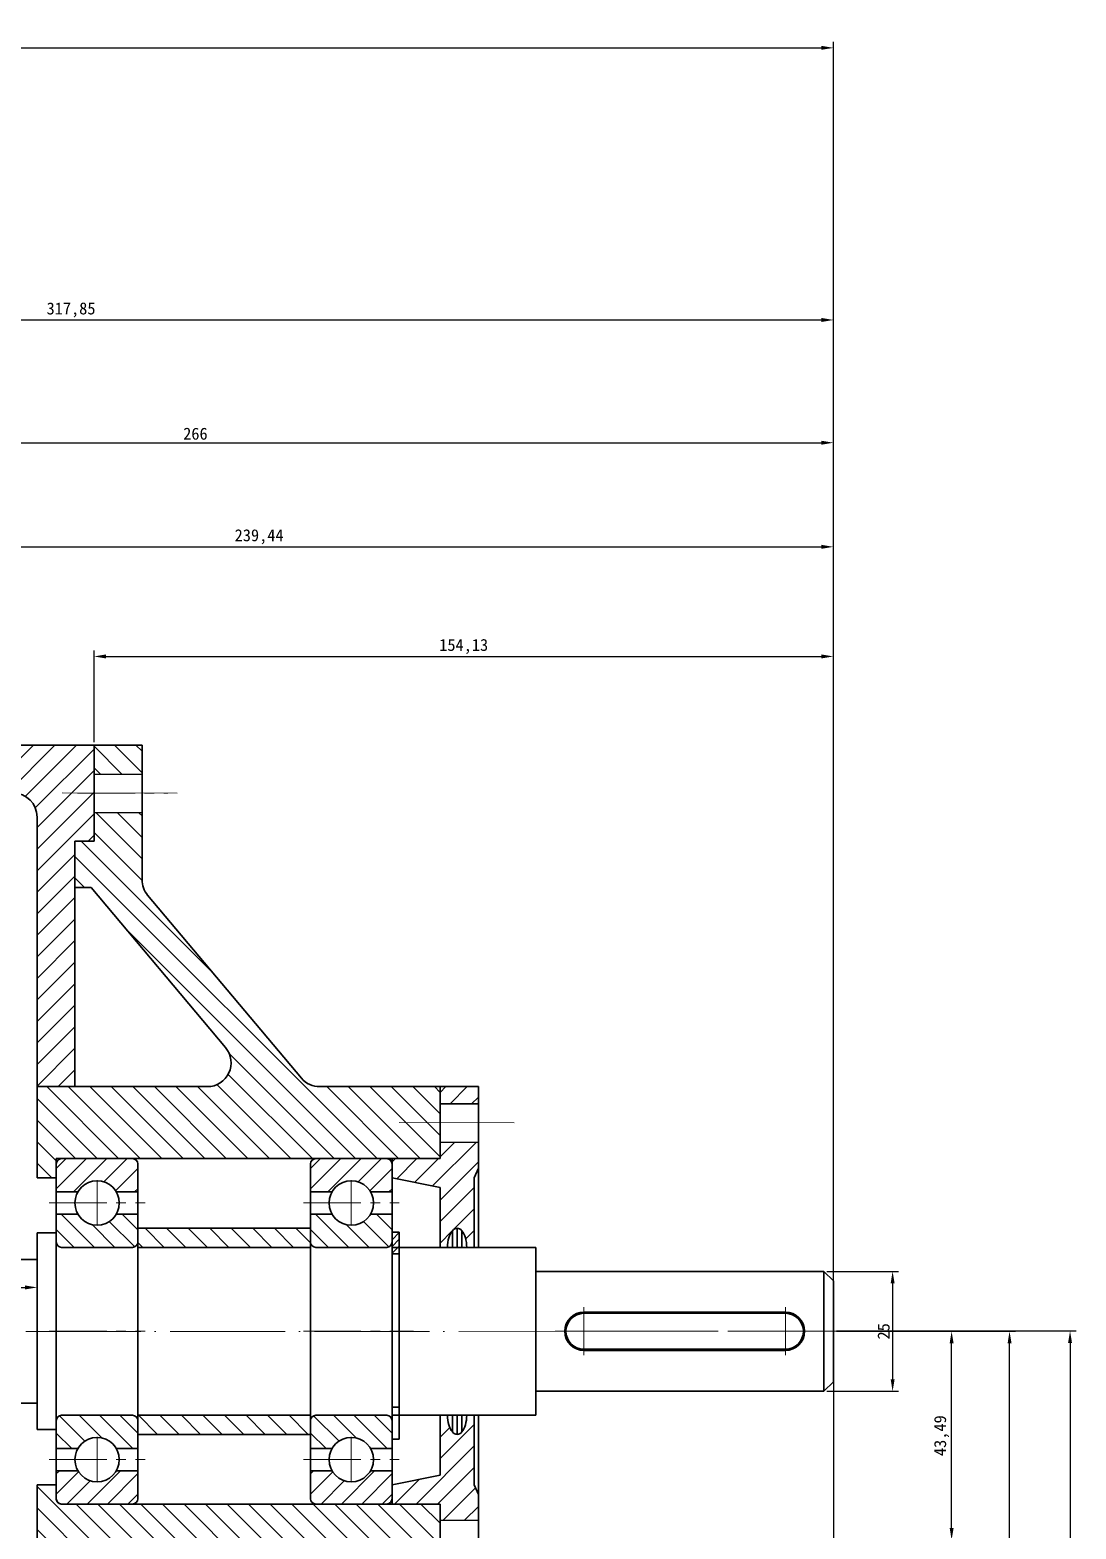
# Model space of a CAD drawing. Header units: millimetres. Extents: x -120 to 1257, y -237 to 537.
# Drawn here: x 482.5 to 700.6, y 108.8 to 421.3 of the extents above; entities that cross this region are included whole.
import ezdxf

# ---------------------------------------------------------------- set-up
doc = ezdxf.new("R2010")
doc.units = ezdxf.units.MM
doc.set_wipeout_variables(frame=1)
doc.linetypes.add('ACAD_ISO04W100', pattern=[30, 24, -3, 0, -3])
doc.linetypes.add('点画线', pattern=[18, 12, -2, 2, -2])
doc.layers.add('中心线层', color=1, linetype='点画线', lineweight=18, true_color=0xff0000)
doc.layers.add('剖面线层', color=4, linetype='Continuous', lineweight=18, true_color=0x00ffff)
for name, color, linetype, lineweight in [('真细实线', 7, 'Continuous', 18), ('粗实线层', 7, 'Continuous', 35), ('粗实线改', 7, 'Continuous', 35), ('细实线错了', 7, 'Continuous', 35), ('细点画线', 7, 'ACAD_ISO04W100', 18)]:
    doc.layers.add(name, color=color, linetype=linetype, lineweight=lineweight)
doc.styles.get("Standard").update_dxf_attribs({"font": ''})
doc.styles.get('Standard').set_extended_font_data('SimSun')
doc.dimstyles.new('ISO-25', dxfattribs={"dimtxt": 2.5, "dimasz": 2.5, "dimexe": 1.25, "dimexo": 0.625, "dimtad": 1, "dimtxsty": 'Standard', "dimcen": 2.5, "dimadec": 0, "dimazin": 0, "dimtfac": 1, "dimtmove": 0, "dimatfit": 3, "dimfxl": 1, "dimarcsym": 0})
pattern_1 = [(315, (488, 150), (2.12132, 2.12132), [])]
pattern_2 = [(45, (488, 150), (-2.12132, 2.12132), [])]
pattern_3 = [(315, (541, 150), (2.12132, 2.12132), [])]
pattern_4 = [(45, (541, 150), (-2.12132, 2.12132), [])]

# ---------------------------------------------------------------- blocks, each defined once
blk = doc.blocks.new('*X2')
at = {"layer": '中心线层'}
for p, q in [((4, 5), (4, -5)), ((46, -5), (46, 5))]:
    blk.add_line(p, q, dxfattribs=at)
at = {"layer": '中心线层', "linetype": '点画线', "lineweight": 18}
blk.add_line((-2, 0), (52, 0), dxfattribs=at)
at = {"layer": '粗实线层'}
for p, q in [((4, 4), (46, 4)), ((4, 3.75), (46, 3.75)), ((4, -3.75), (46, -3.75)), ((4, -4), (46, -4))]:
    blk.add_line(p, q, dxfattribs=at)
for centre, radius, start, end in [((4, 0), 4, 90, 270), ((4, 0), 3.75, 90, 270), ((46, 0), 4, 270, 90), ((46, 0), 3.75, 270, 90)]:
    blk.add_arc(centre, radius, start, end, dxfattribs=at)
blk = doc.blocks.new('*X4')
at = {"layer": '剖面线层'}
h = blk.add_hatch(dxfattribs=at)
h.set_pattern_fill('USERPATTERN', color=256, angle=45, style=0, pattern_type=0)
h.set_pattern_definition([(45, (0, 0), (-0.707107, 0.707107), [])])
h.paths.add_polyline_path([(0, 16.1), (0, 16.6), (0, 20.62), (1.5, 20.62), (1.5, 16.1)], flags=0)
at = {"layer": '粗实线层', "linetype": 'Continuous', "lineweight": 35}
h = blk.add_hatch(dxfattribs=at)
h.set_pattern_fill('USERPATTERN', color=256, scale=3, angle=45, style=0, pattern_type=0)
h.set_pattern_definition([(45, (0, 0), (-2.1213, 2.1213), [])])
h.paths.add_polyline_path([(0, 16.1), (0, 16.6), (0, 20.62), (1.5, 20.62), (1.5, 16.1)], flags=0)
at = {"layer": '中心线层'}
blk.add_line((-3, 0), (4.5, 0), dxfattribs=at)
at = {"layer": '粗实线层', "linetype": 'Continuous', "lineweight": 35}
for p, q in [((0, 20.62), (1.5, 20.62)), ((0, -22.55), (0, 20.62)), ((1.5, -22.55), (1.5, 20.62)), ((0, 16.1), (1.5, 16.1)), ((0, -15.86), (1.5, -15.86)), ((0, -22.55), (1.5, -22.55))]:
    blk.add_line(p, q, dxfattribs=at)
blk = doc.blocks.new('*D10')
at = {"layer": 'Defpoints', "color": 0}
for p in [(650, 150), (-42.41, 149.97), (650, -81.6)]:
    blk.add_point(p, dxfattribs=at)
at = {"layer": '真细实线', "color": 0, "lineweight": -2}
for p, q in [((-42.41, 149.35), (-42.41, -82.85)), ((650, 149.38), (650, -82.85)), ((-39.91, -81.6), (647.5, -81.6))]:
    blk.add_line(p, q, dxfattribs=at)
at = {"layer": '真细实线', "color": 0}
for points in [[(-39.91, -81.18), (-39.91, -82.02), (-42.41, -81.6)], [(647.5, -81.18), (647.5, -82.02), (650, -81.6)]]:
    blk.add_solid(points, dxfattribs=at)
at = {"layer": '真细实线', "color": 0, "insert": (303.8, -79.52), "char_height": 2.5, "attachment_point": 5}
blk.add_mtext('692,41', dxfattribs=at)
blk = doc.blocks.new('*D11')
at = {"layer": 'Defpoints', "color": 0}
for p in [(439, 150), (650, 150), (439, -54.97)]:
    blk.add_point(p, dxfattribs=at)
at = {"layer": '真细实线', "color": 0, "lineweight": -2}
for p, q in [((439, 149.38), (439, -56.22)), ((650, 149.38), (650, -56.22)), ((647.5, -54.97), (441.5, -54.97))]:
    blk.add_line(p, q, dxfattribs=at)
at = {"layer": '真细实线', "color": 0}
for points in [[(441.5, -54.56), (441.5, -55.39), (439, -54.97)], [(647.5, -54.56), (647.5, -55.39), (650, -54.97)]]:
    blk.add_solid(points, dxfattribs=at)
at = {"layer": '真细实线', "color": 0, "insert": (544.5, -53.1), "char_height": 2.5, "attachment_point": 5}
blk.add_mtext('211', dxfattribs=at)
blk = doc.blocks.new('*D12')
at = {"layer": 'Defpoints', "color": 0}
for p in [(286, 150), (650, 150), (286, -68)]:
    blk.add_point(p, dxfattribs=at)
at = {"layer": '真细实线', "color": 0, "lineweight": -2}
for p, q in [((286, 149.38), (286, -69.25)), ((650, 149.38), (650, -69.25)), ((647.5, -68), (288.5, -68))]:
    blk.add_line(p, q, dxfattribs=at)
at = {"layer": '真细实线', "color": 0}
for points in [[(288.5, -67.59), (288.5, -68.42), (286, -68)], [(647.5, -67.59), (647.5, -68.42), (650, -68)]]:
    blk.add_solid(points, dxfattribs=at)
at = {"layer": '真细实线', "color": 0, "insert": (468, -66.13), "char_height": 2.5, "attachment_point": 5}
blk.add_mtext('364', dxfattribs=at)
blk = doc.blocks.new('*D18')
at = {"layer": 'Defpoints', "color": 0}
for p in [(650, 150.07), (441, -41.53), (699.34, -41.53)]:
    blk.add_point(p, dxfattribs=at)
at = {"layer": '真细实线', "color": 0, "lineweight": -2}
for p, q in [((650.63, 150.07), (700.59, 150.07)), ((699.34, 147.57), (699.34, -39.03)), ((441.62, -41.53), (700.59, -41.53))]:
    blk.add_line(p, q, dxfattribs=at)
at = {"layer": '真细实线', "color": 0}
for points in [[(698.92, 147.57), (699.75, 147.57), (699.34, 150.07)], [(698.92, -39.03), (699.75, -39.03), (699.34, -41.53)]]:
    blk.add_solid(points, dxfattribs=at)
at = {"layer": '真细实线', "color": 0, "insert": (697.25, 54.27), "char_height": 2.5, "attachment_point": 5, "rotation": 90}
blk.add_mtext('191,6', dxfattribs=at)
blk = doc.blocks.new('*D19')
at = {"layer": 'Defpoints', "color": 0}
for p in [(650, 290.68), (495.87, 272.2), (650, 150)]:
    blk.add_point(p, dxfattribs=at)
at = {"layer": '真细实线', "color": 0, "lineweight": -2}
for p, q in [((495.87, 272.82), (495.87, 291.93)), ((498.37, 290.68), (647.5, 290.68)), ((650, 150.62), (650, 291.93))]:
    blk.add_line(p, q, dxfattribs=at)
at = {"layer": '真细实线', "color": 0}
for points in [[(498.37, 291.1), (498.37, 290.26), (495.87, 290.68)], [(647.5, 291.1), (647.5, 290.26), (650, 290.68)]]:
    blk.add_solid(points, dxfattribs=at)
at = {"layer": '真细实线', "color": 0, "insert": (572.93, 292.76), "char_height": 2.5, "attachment_point": 5}
blk.add_mtext('154,13', dxfattribs=at)
blk = doc.blocks.new('*D20')
at = {"layer": 'Defpoints', "color": 0}
for p in [(650, 313.53), (410.56, 310.89), (650, 150)]:
    blk.add_point(p, dxfattribs=at)
at = {"layer": '真细实线', "color": 0, "lineweight": -2}
for p, q in [((410.56, 311.51), (410.56, 314.78)), ((413.06, 313.53), (647.5, 313.53)), ((650, 150.62), (650, 314.78))]:
    blk.add_line(p, q, dxfattribs=at)
at = {"layer": '真细实线', "color": 0}
for points in [[(413.06, 313.95), (413.06, 313.12), (410.56, 313.53)], [(647.5, 313.95), (647.5, 313.12), (650, 313.53)]]:
    blk.add_solid(points, dxfattribs=at)
at = {"layer": '真细实线', "color": 0, "insert": (530.28, 315.62), "char_height": 2.5, "attachment_point": 5}
blk.add_mtext('239,44', dxfattribs=at)
blk = doc.blocks.new('*D21')
at = {"layer": 'Defpoints', "color": 0}
for p in [(650, 360.82), (332.15, 352.82), (650, 150)]:
    blk.add_point(p, dxfattribs=at)
at = {"layer": '真细实线', "color": 0, "lineweight": -2}
for p, q in [((332.15, 353.44), (332.15, 362.07)), ((334.65, 360.82), (647.5, 360.82)), ((650, 150.62), (650, 362.07))]:
    blk.add_line(p, q, dxfattribs=at)
at = {"layer": '真细实线', "color": 0}
for points in [[(334.65, 361.24), (334.65, 360.4), (332.15, 360.82)], [(647.5, 361.24), (647.5, 360.4), (650, 360.82)]]:
    blk.add_solid(points, dxfattribs=at)
at = {"layer": '真细实线', "color": 0, "insert": (491.07, 362.9), "char_height": 2.5, "attachment_point": 5}
blk.add_mtext('317,85', dxfattribs=at)
blk = doc.blocks.new('*D22')
at = {"layer": 'Defpoints', "color": 0}
for p in [(650, 150), (686.73, 150), (505.87, 37.8)]:
    blk.add_point(p, dxfattribs=at)
at = {"layer": '真细实线', "color": 0, "lineweight": -2}
for p, q in [((650.63, 150), (687.98, 150)), ((686.73, 40.3), (686.73, 147.5)), ((506.49, 37.8), (687.98, 37.8))]:
    blk.add_line(p, q, dxfattribs=at)
at = {"layer": '真细实线', "color": 0}
for points in [[(686.32, 147.5), (687.15, 147.5), (686.73, 150)], [(686.32, 40.3), (687.15, 40.3), (686.73, 37.8)]]:
    blk.add_solid(points, dxfattribs=at)
at = {"layer": '真细实线', "color": 0, "insert": (684.65, 93.9), "char_height": 2.5, "attachment_point": 5, "rotation": 90}
blk.add_mtext('112,2', dxfattribs=at)
blk = doc.blocks.new('*D23')
at = {"layer": 'Defpoints', "color": 0}
for p in [(650, 150), (674.65, 150), (576, 106.51)]:
    blk.add_point(p, dxfattribs=at)
at = {"layer": '真细实线', "color": 0, "lineweight": -2}
for p, q in [((650.63, 150), (675.9, 150)), ((674.65, 109.01), (674.65, 147.5)), ((576.62, 106.51), (675.9, 106.51))]:
    blk.add_line(p, q, dxfattribs=at)
at = {"layer": '真细实线', "color": 0}
for points in [[(674.24, 147.5), (675.07, 147.5), (674.65, 150)], [(674.24, 109.01), (675.07, 109.01), (674.65, 106.51)]]:
    blk.add_solid(points, dxfattribs=at)
at = {"layer": '真细实线', "color": 0, "insert": (672.57, 128.25), "char_height": 2.5, "attachment_point": 5, "rotation": 90}
blk.add_mtext('43,49', dxfattribs=at)
blk = doc.blocks.new('*D24')
at = {"layer": 'Defpoints', "color": 0}
for p in [(650, 417.54), (276.85, 384.61), (650, 150)]:
    blk.add_point(p, dxfattribs=at)
at = {"layer": '真细实线', "color": 0, "lineweight": -2}
for p, q in [((276.85, 385.23), (276.85, 418.79)), ((650, 150.62), (650, 418.79)), ((279.35, 417.54), (647.5, 417.54))]:
    blk.add_line(p, q, dxfattribs=at)
at = {"layer": '真细实线', "color": 0}
for points in [[(279.35, 417.96), (279.35, 417.13), (276.85, 417.54)], [(647.5, 417.96), (647.5, 417.13), (650, 417.54)]]:
    blk.add_solid(points, dxfattribs=at)
at = {"layer": '真细实线', "color": 0, "insert": (463.43, 419.63), "char_height": 2.5, "attachment_point": 5}
blk.add_mtext('373,15', dxfattribs=at)
blk = doc.blocks.new('*D25')
at = {"layer": 'Defpoints', "color": 0}
for p in [(650, 335.23), (384, 314.53), (650, 150)]:
    blk.add_point(p, dxfattribs=at)
at = {"layer": '真细实线', "color": 0, "lineweight": -2}
for p, q in [((384, 315.15), (384, 336.48)), ((386.5, 335.23), (647.5, 335.23)), ((650, 150.62), (650, 336.48))]:
    blk.add_line(p, q, dxfattribs=at)
at = {"layer": '真细实线', "color": 0}
for points in [[(386.5, 335.64), (386.5, 334.81), (384, 335.23)], [(647.5, 335.64), (647.5, 334.81), (650, 335.23)]]:
    blk.add_solid(points, dxfattribs=at)
at = {"layer": '真细实线', "color": 0, "insert": (517, 337.1), "char_height": 2.5, "attachment_point": 5}
blk.add_mtext('266', dxfattribs=at)
blk = doc.blocks.new('*D26')
at = {"layer": 'Defpoints', "color": 0}
for p in [(648, 162.5), (648, 137.5), (662.35, 137.5)]:
    blk.add_point(p, dxfattribs=at)
at = {"layer": '真细实线', "color": 0, "lineweight": -2}
for p, q in [((648.63, 162.5), (663.6, 162.5)), ((662.35, 160), (662.35, 140)), ((648.63, 137.5), (663.6, 137.5))]:
    blk.add_line(p, q, dxfattribs=at)
at = {"layer": '真细实线', "color": 0}
for points in [[(661.94, 160), (662.77, 160), (662.35, 162.5)], [(661.94, 140), (662.77, 140), (662.35, 137.5)]]:
    blk.add_solid(points, dxfattribs=at)
at = {"layer": '真细实线', "color": 0, "insert": (660.48, 150), "char_height": 2.5, "attachment_point": 5, "rotation": 90}
blk.add_mtext('25', dxfattribs=at)
blk = doc.blocks.new('*D27')
at = {"layer": 'Defpoints', "color": 0}
for p in [(454, 165), (484, 165), (484, 159.15)]:
    blk.add_point(p, dxfattribs=at)
at = {"layer": '真细实线', "color": 0, "lineweight": -2}
for p, q in [((454, 164.38), (454, 157.9)), ((484, 164.38), (484, 157.9)), ((456.5, 159.15), (481.5, 159.15))]:
    blk.add_line(p, q, dxfattribs=at)
at = {"layer": '真细实线', "color": 0}
for points in [[(456.5, 159.56), (456.5, 158.73), (454, 159.15)], [(481.5, 159.56), (481.5, 158.73), (484, 159.15)]]:
    blk.add_solid(points, dxfattribs=at)
at = {"layer": '真细实线', "color": 0, "insert": (469, 161.02), "char_height": 2.5, "attachment_point": 5}
blk.add_mtext('30', dxfattribs=at)

msp = doc.modelspace()

# ---------------------------------------------------------------- hatches: boundary and pattern name
at = {"layer": '真细实线'}
h = msp.add_hatch(dxfattribs=at)
h.set_pattern_fill('ANSI31', color=256, style=0)
h.paths.add_polyline_path([(396, 314.53), (383.999, 314.53), (383.999, 310.164), (396, 310.109)])
h.paths.add_polyline_path([(404.562, 291.7), (398.562, 291.7, -0.4142136), (396.562, 289.7), (396, 289.7), (396, 302.109), (383.999, 302.164), (383.999, 290), (371.999, 290), (371.999, 277.7), (404.562, 277.7), (404.562, 282.7)])
h.paths.add_polyline_path([(433.125, 284.7, 0.4142136), (428.125, 289.7), (424.562, 289.7, -0.4142136), (422.562, 291.7), (416.562, 291.7), (416.562, 282.7), (416.562, 277.7), (420.125, 277.7, -0.4142136), (425.125, 272.7), (425.125, 262.2), (439, 262.2), (452.5, 262.2), (452.5, 258.2), (458.875, 258.2), (458.875, 259.2, -0.4142136), (461.875, 262.2), (479, 262.2, -0.4142136), (484, 257.2), (484, 201), (491.869, 201), (491.869, 238.5), (491.869, 252.2), (495.869, 252.2), (495.869, 262.5), (495.869, 272.2), (438.125, 272.2, -0.4142136), (433.125, 277.2)])
h.paths.add_polyline_path([(433.125, 22.8, -0.4142136), (438.125, 27.8), (495.869, 27.8), (495.869, 37.5), (495.869, 47.8), (491.869, 47.8), (491.869, 99.092), (484, 99.099), (484, 57.5), (484, 42.8, -0.4142136), (479, 37.8), (461.875, 37.8, -0.4142136), (458.875, 40.8), (458.875, 41.8), (452.5, 41.8), (452.5, 37.8), (452.5, 33.8), (425.124, 33.8), (425.124, 27.3, -0.4142136), (420.124, 22.3), (371.999, 22.3), (371.999, 10), (383.999, 10), (383.999, -2.164), (395.999, -2.109), (395.999, 10), (433.125, 10)])
h.paths.add_polyline_path([(395.999, -10.109), (383.999, -10.164), (383.999, -14.534), (395.999, -14.534)])
h = msp.add_hatch(dxfattribs=at)
h.set_pattern_fill('ANSI31', color=256, angle=90, style=0)
h.paths.add_polyline_path([(568, 201), (542.97, 201, -0.2292634), (539.147, 202.67), (507.039, 240.922, -0.1763711), (505.869, 244.136), (505.869, 258.086), (495.869, 258.132), (495.869, 252.2), (491.869, 252.2), (491.869, 242.5), (495.269, 242.5), (523.264, 209.149, -0.6387607), (519.514, 201), (484, 201), (484, 194), (484, 182), (488, 182), (488, 186.005), (489.13, 186.005), (489.062, 186), (503.9, 186), (568, 186)])
h.paths.add_polyline_path([(505.869, 272.2), (495.869, 272.2), (495.869, 266.132), (505.869, 266.086)])
h.paths.add_polyline_path([(568, 114), (557, 114), (542.1, 114), (536, 114), (510, 114), (488.882, 114), (488.491, 114.162), (488.195, 114.443), (488, 114.852), (488, 118), (484, 118), (484, 106), (484, 99.099), (519.439, 99.066, -0.6367943), (523.264, 90.851), (495.269, 57.5), (491.869, 57.5), (491.869, 47.8), (495.869, 47.8), (495.869, 41.868), (505.869, 41.914), (505.869, 55.864, -0.1763711), (507.039, 59.078), (539.086, 97.258, -0.2219006), (542.921, 99.043), (568, 99.019)])
h.paths.add_polyline_path([(505.869, 33.914), (495.869, 33.868), (495.869, 27.8), (505.869, 27.8)])
h = msp.add_hatch(dxfattribs=at)
h.set_pattern_fill('ANSI31', color=256, style=0)
h.paths.add_polyline_path([(576, 201), (568, 201), (568, 197.423), (576, 197.387)])
edge = h.paths.add_edge_path()
edge.add_line((576, 183.991), (576, 189.387))
edge.add_line((576, 189.387), (568, 189.423))
edge.add_line((568, 189.423), (568, 186))
edge.add_line((568, 186), (558, 186))
edge.add_line((558, 186), (558, 181.981))
edge.add_line((558, 181.981), (568, 180))
edge.add_line((568, 180), (568, 167.5))
edge.add_line((568, 167.5), (569.563, 167.5))
edge.add_ellipse((571.563, 167.5), major_axis=(0, -4), ratio=0.5, start_angle=210, end_angle=270, ccw=False)
edge.add_ellipse((571.563, 167.5), major_axis=(0, -4), ratio=0.5, start_angle=180, end_angle=210, ccw=False)
edge.add_ellipse((571.563, 167.5), major_axis=(0, -4), ratio=0.5, start_angle=150, end_angle=180, ccw=False)
edge.add_ellipse((571.563, 167.5), major_axis=(0, -4), ratio=0.5, start_angle=90, end_angle=150, ccw=False)
edge.add_line((573.563, 167.5), (575.126, 167.5))
edge.add_line((575.126, 167.5), (575.126, 181.981))
edge.add_line((575.126, 181.981), (576, 183.991))
edge = h.paths.add_edge_path()
edge.add_line((575.126, 132.5), (573.563, 132.5))
edge.add_ellipse((571.563, 132.5), major_axis=(0, 4), ratio=0.5, start_angle=210, end_angle=270, ccw=False)
edge.add_ellipse((571.563, 132.5), major_axis=(0, 4), ratio=0.5, start_angle=180, end_angle=210, ccw=False)
edge.add_ellipse((571.563, 132.5), major_axis=(0, 4), ratio=0.5, start_angle=150, end_angle=180, ccw=False)
edge.add_ellipse((571.563, 132.5), major_axis=(0, 4), ratio=0.5, start_angle=90, end_angle=150, ccw=False)
edge.add_line((569.563, 132.5), (568, 132.5))
edge.add_line((568, 132.5), (568, 120))
edge.add_line((568, 120), (558, 118.019))
edge.add_line((558, 118.019), (558, 114))
edge.add_line((558, 114), (568, 114))
edge.add_line((568, 114), (568, 110.577))
edge.add_line((568, 110.577), (576, 110.613))
edge.add_line((576, 110.613), (576, 116.009))
edge.add_line((576, 116.009), (575.126, 118.019))
edge.add_line((575.126, 118.019), (575.126, 132.5))
h.paths.add_polyline_path([(576, 102.613), (568, 102.577), (568, 99.019), (576, 99.011)])
h = msp.add_hatch(dxfattribs=at)
h.set_pattern_fill('ANSI31', color=256, angle=90, style=0)
h.paths.add_polyline_path([(541, 171.5), (505, 171.5), (505, 167.5), (541, 167.5)])
h.paths.add_polyline_path([(541, 132.5), (505, 132.5), (505, 128.5), (541, 128.5)])

# ---------------------------------------------------------------- linework, layer by layer
for p, q in [((568, 201), (542.97, 201)), ((568, 186), (568, 201))]:
    msp.add_line(p, q, dxfattribs=at)
at = {"layer": '粗实线层'}
for p, q in [((488, 185), (488, 115)), ((489, 186), (510, 186)), ((536, 186), (557, 186)), ((505, 171.5), (541, 171.5)), ((489, 132.5), (510, 132.5)), ((505, 128.5), (541, 128.5)), ((489, 114), (510, 114)), ((536, 114), (557, 114))]:
    msp.add_line(p, q, dxfattribs=at)
for centre, start, end in [((557, 131.5), 0, 90), ((489, 115), 180, 270)]:
    msp.add_arc(centre, 1, start, end, dxfattribs=at)
at = {"layer": '粗实线改'}
for p, q in [((495.869, 272.2), (438.125, 272.2)), ((488, 170.5), (484, 170.5)), ((484, 170.5), (484, 150)), ((488, 150), (488, 170.5)), ((488, 167.5), (488, 150)), ((588, 150), (588, 167.5)), ((484, 165), (454, 165)), ((484, 150), (484, 165)), ((648, 162.5), (588, 162.5)), ((588, 162.5), (588, 150)), ((648, 150), (648, 162.5)), ((648, 162.5), (650, 160.5)), ((650, 150), (650, 160.5)), ((484, 129.5), (484, 150)), ((484, 150), (484, 135)), ((488, 150), (488, 129.5)), ((588, 150), (588, 132.5)), ((648, 150), (648, 137.5)), ((650, 150), (650, 139.5)), ((648, 137.5), (588, 137.5)), ((648, 137.5), (650, 139.5)), ((484, 135), (454, 135)), ((588, 132.5), (488, 132.5)), ((488, 129.5), (484, 129.5))]:
    msp.add_line(p, q, dxfattribs=at)
at = {"layer": '细实线错了'}
for p, q in [((495.869, 272.2), (495.869, 252.2)), ((495.869, 272.2), (505.869, 272.2)), ((495.869, 262.5), (495.869, 272.2)), ((505.869, 272.2), (505.869, 244.136)), ((495.869, 266.132), (505.869, 266.086)), ((495.869, 252.2), (495.869, 262.5)), ((495.869, 252.2), (495.869, 262.5)), ((484, 257.2), (484, 194)), ((495.869, 258.132), (505.869, 258.086)), ((491.869, 252.2), (491.869, 238.5)), ((491.869, 252.2), (495.869, 252.2)), ((491.869, 252.2), (495.869, 252.2)), ((495.269, 242.5), (491.869, 242.5)), ((495.269, 242.5), (523.264, 209.149)), ((507.039, 240.922), (539.086, 202.742)), ((491.869, 238.5), (491.869, 201)), ((484, 201), (519.488, 201)), ((542.97, 201), (576, 201)), ((568, 201), (568, 186)), ((576, 201), (576, 167.5)), ((568, 197.423), (576.107, 197.386)), ((484, 182), (484, 194)), ((568, 189.423), (576.107, 189.386)), ((510, 186), (536, 186)), ((557, 186), (568, 186)), ((484, 182), (488, 182)), ((576, 183.991), (575.126, 181.981)), ((575.126, 181.981), (575.126, 167.5)), ((568, 180), (568, 167.5)), ((570.563, 170.964), (570.563, 167.5)), ((571.563, 171.5), (571.563, 167.5)), ((572.563, 170.964), (572.563, 167.5)), ((588, 167.5), (488, 167.5)), ((562, 167.5), (578, 167.5)), ((568, 167.5), (576, 167.5)), ((568, 167.5), (575.126, 167.5)), ((488, 132.5), (557, 132.5)), ((568, 120), (568, 132.5)), ((570.563, 129.036), (570.563, 132.5)), ((571.563, 128.5), (571.563, 132.5)), ((572.563, 129.036), (572.563, 132.5)), ((575.126, 118.019), (575.126, 132.5)), ((576, 99), (576, 132.5)), ((484, 118), (488, 118)), ((484, 118), (484, 106)), ((576, 116.009), (575.126, 118.019)), ((510, 114), (536, 114)), ((557, 114), (568, 114)), ((568, 99), (568, 114)), ((568, 110.577), (576.107, 110.614))]:
    msp.add_line(p, q, dxfattribs=at)
for centre, radius, start, end in [((479, 257.2), 5, 0, 90), ((510.869, 244.136), 5, 180, 220.0098), ((519.501, 205.943), 4.943, 269.84604, 40.42932), ((542.784, 205.784), 4.788, 219.44623, 272.22408)]:
    msp.add_arc(centre, radius, start, end, dxfattribs=at)
msp.add_ellipse((571.563, 167.5), major_axis=(0, -4), ratio=0.5, start_param=1.5707963, end_param=4.712389, dxfattribs=at)
at = {"layer": '细实线错了', "extrusion": (0, 0, -1)}
msp.add_ellipse((571.563, 132.5), major_axis=(0, 4), ratio=0.5, start_param=1.5707963, end_param=4.712389, dxfattribs=at)
at = {"layer": '细点画线'}
for p, q in [((489.22, 262.216), (514.469, 262.184)), ((559.458, 193.516), (584.708, 193.484))]:
    msp.add_line(p, q, dxfattribs=at)
at = {"layer": '细点画线', "linetype": '点画线'}
msp.add_line((492.414, 262.2), (511.275, 262.2), dxfattribs=at)

# ---------------------------------------------------------------- block references
at = {"layer": '粗实线层'}
for name, p in [('*X4', (558, 150.053)), ('*X2', (594, 150))]:
    msp.add_blockref(name, p, dxfattribs=at)

# ---------------------------------------------------------------- dimensions: what is measured, and where the dimension line sits
at = {"layer": '真细实线'}
dim = msp.add_linear_dim(base=(484, 159.146), p1=(454, 165), p2=(484, 165), dimstyle='ISO-25', dxfattribs=at)
dim.commit()
dim.dimension.update_dxf_attribs({"geometry": '*D27', "text_midpoint": (469, 161.021)})
for base, p1, p2, picture, middle in [((662.353, 137.5), (648, 162.5), (648, 137.5), '*D26', (660.478, 150)), ((674.6546, 150), (576, 106.5051), (650, 150), '*D23', (672.5713, 128.2525))]:
    dim = msp.add_linear_dim(base=base, p1=p1, p2=p2, angle=90, dimstyle='ISO-25', dxfattribs=at)
    dim.commit()
    dim.dimension.update_dxf_attribs({"geometry": picture, "text_midpoint": middle})

# ---------------------------------------------------------------- next in the draw order: wipeouts: each hides what was drawn before it
for points in [[(505, 150), (505, 154.16), (505, 154.16), (505, 168.6), (505, 168.6), (505, 174.437), (505, 174.437), (505, 176.75), (505, 176.75), (505, 179.062), (505, 179.062), (505, 184.9), (505, 184.9), (504.998, 184.958), (504.994, 185.015), (504.986, 185.072), (504.976, 185.129), (504.963, 185.185), (504.946, 185.24), (504.927, 185.294), (504.905, 185.347), (504.88, 185.399), (504.853, 185.45), (504.823, 185.499), (504.79, 185.547), (504.755, 185.592), (504.717, 185.636), (504.678, 185.678), (504.636, 185.717), (504.592, 185.755), (504.547, 185.79), (504.499, 185.823), (504.45, 185.853), (504.399, 185.88), (504.347, 185.905), (504.294, 185.927), (504.24, 185.946), (504.185, 185.963), (504.129, 185.976), (504.072, 185.986), (504.015, 185.994), (503.958, 185.998), (503.9, 186), (503.9, 186), (489.1, 186), (489.1, 186), (489.042, 185.998), (488.985, 185.994), (488.928, 185.986), (488.871, 185.976), (488.815, 185.963), (488.76, 185.946), (488.706, 185.927), (488.653, 185.905), (488.601, 185.88), (488.55, 185.853), (488.501, 185.823), (488.453, 185.79), (488.408, 185.755), (488.364, 185.717), (488.322, 185.678), (488.283, 185.636), (488.245, 185.592), (488.21, 185.547), (488.177, 185.499), (488.147, 185.45), (488.12, 185.399), (488.095, 185.347), (488.073, 185.294), (488.054, 185.24), (488.037, 185.185), (488.024, 185.129), (488.014, 185.072), (488.006, 185.015), (488.002, 184.958), (488, 184.9), (488, 184.9), (488, 179.062), (488, 179.062), (488, 176.75), (488, 176.75), (488, 174.437), (488, 174.437), (488, 168.6), (488, 168.6), (488, 154.16), (488, 154.16), (488, 150), (488, 150), (488, 131.4), (488, 131.4), (488, 125.562), (488, 125.562), (488, 123.25), (488, 123.25), (488, 120.937), (488, 120.937), (488, 115.1), (488, 115.1), (488.002, 115.042), (488.006, 114.985), (488.014, 114.928), (488.024, 114.871), (488.037, 114.815), (488.054, 114.76), (488.073, 114.706), (488.095, 114.653), (488.12, 114.601), (488.147, 114.55), (488.177, 114.501), (488.21, 114.453), (488.245, 114.408), (488.283, 114.364), (488.322, 114.322), (488.364, 114.283), (488.408, 114.245), (488.453, 114.21), (488.501, 114.177), (488.55, 114.147), (488.601, 114.12), (488.653, 114.095), (488.706, 114.073), (488.76, 114.054), (488.815, 114.037), (488.871, 114.024), (488.928, 114.014), (488.985, 114.006), (489.042, 114.002), (489.1, 114), (489.1, 114), (503.9, 114), (503.9, 114), (503.958, 114.002), (504.015, 114.006), (504.072, 114.014), (504.129, 114.024), (504.185, 114.037), (504.24, 114.054), (504.294, 114.073), (504.347, 114.095), (504.399, 114.12), (504.45, 114.147), (504.499, 114.177), (504.547, 114.21), (504.592, 114.245), (504.636, 114.283), (504.678, 114.322), (504.717, 114.364), (504.755, 114.408), (504.79, 114.453), (504.823, 114.501), (504.853, 114.55), (504.88, 114.601), (504.905, 114.653), (504.927, 114.706), (504.946, 114.76), (504.963, 114.815), (504.976, 114.871), (504.986, 114.928), (504.994, 114.985), (504.998, 115.042), (505, 115.1), (505, 115.1), (505, 120.937), (505, 120.937), (505, 123.25), (505, 123.25), (505, 125.562), (505, 125.562), (505, 131.4), (505, 131.4)], [(558, 150), (558, 154.16), (558, 154.16), (558, 168.6), (558, 168.6), (558, 174.437), (558, 174.437), (558, 176.75), (558, 176.75), (558, 179.062), (558, 179.062), (558, 184.9), (558, 184.9), (557.998, 184.958), (557.994, 185.015), (557.986, 185.072), (557.976, 185.129), (557.963, 185.185), (557.946, 185.24), (557.927, 185.294), (557.905, 185.347), (557.88, 185.399), (557.853, 185.45), (557.823, 185.499), (557.79, 185.547), (557.755, 185.592), (557.717, 185.636), (557.678, 185.678), (557.636, 185.717), (557.592, 185.755), (557.547, 185.79), (557.499, 185.823), (557.45, 185.853), (557.399, 185.88), (557.347, 185.905), (557.294, 185.927), (557.24, 185.946), (557.185, 185.963), (557.129, 185.976), (557.072, 185.986), (557.015, 185.994), (556.958, 185.998), (556.9, 186), (556.9, 186), (542.1, 186), (542.1, 186), (542.042, 185.998), (541.985, 185.994), (541.928, 185.986), (541.871, 185.976), (541.815, 185.963), (541.76, 185.946), (541.706, 185.927), (541.653, 185.905), (541.601, 185.88), (541.55, 185.853), (541.501, 185.823), (541.453, 185.79), (541.408, 185.755), (541.364, 185.717), (541.322, 185.678), (541.283, 185.636), (541.245, 185.592), (541.21, 185.547), (541.177, 185.499), (541.147, 185.45), (541.12, 185.399), (541.095, 185.347), (541.073, 185.294), (541.054, 185.24), (541.037, 185.185), (541.024, 185.129), (541.014, 185.072), (541.006, 185.015), (541.002, 184.958), (541, 184.9), (541, 184.9), (541, 179.062), (541, 179.062), (541, 176.75), (541, 176.75), (541, 174.437), (541, 174.437), (541, 168.6), (541, 168.6), (541, 154.16), (541, 154.16), (541, 150), (541, 150), (541, 131.4), (541, 131.4), (541, 125.562), (541, 125.562), (541, 123.25), (541, 123.25), (541, 120.937), (541, 120.937), (541, 115.1), (541, 115.1), (541.002, 115.042), (541.006, 114.985), (541.014, 114.928), (541.024, 114.871), (541.037, 114.815), (541.054, 114.76), (541.073, 114.706), (541.095, 114.653), (541.12, 114.601), (541.147, 114.55), (541.177, 114.501), (541.21, 114.453), (541.245, 114.408), (541.283, 114.364), (541.322, 114.322), (541.364, 114.283), (541.408, 114.245), (541.453, 114.21), (541.501, 114.177), (541.55, 114.147), (541.601, 114.12), (541.653, 114.095), (541.706, 114.073), (541.76, 114.054), (541.815, 114.037), (541.871, 114.024), (541.928, 114.014), (541.985, 114.006), (542.042, 114.002), (542.1, 114), (542.1, 114), (556.9, 114), (556.9, 114), (556.958, 114.002), (557.015, 114.006), (557.072, 114.014), (557.129, 114.024), (557.185, 114.037), (557.24, 114.054), (557.294, 114.073), (557.347, 114.095), (557.399, 114.12), (557.45, 114.147), (557.499, 114.177), (557.547, 114.21), (557.592, 114.245), (557.636, 114.283), (557.678, 114.322), (557.717, 114.364), (557.755, 114.408), (557.79, 114.453), (557.823, 114.501), (557.853, 114.55), (557.88, 114.601), (557.905, 114.653), (557.927, 114.706), (557.946, 114.76), (557.963, 114.815), (557.976, 114.871), (557.986, 114.928), (557.994, 114.985), (557.998, 115.042), (558, 115.1), (558, 115.1), (558, 120.937), (558, 120.937), (558, 123.25), (558, 123.25), (558, 125.562), (558, 125.562), (558, 131.4), (558, 131.4)]]:
    msp.add_wipeout(points).dxf.layer = '粗实线层'

# ---------------------------------------------------------------- next in the draw order: hatches: boundary and pattern name
at = {"layer": '剖面线层'}
h = msp.add_hatch(dxfattribs=at)
h.set_pattern_fill('USERPATTERN', color=256, scale=3, angle=45, style=0, pattern_type=0)
h.set_pattern_definition(pattern_2)
edge = h.paths.add_edge_path(flags=0)
edge.add_line((488, 179.062), (488, 180.162))
edge.add_line((488, 180.162), (488, 184.9))
edge.add_arc((489.1, 184.9), 1.1, 90, 180, ccw=False)
edge.add_line((489.1, 186), (503.9, 186))
edge.add_arc((503.9, 184.9), 1.1, 0, 90, ccw=False)
edge.add_line((505, 184.9), (505, 179.062))
edge.add_line((505, 179.062), (500.505, 179.062))
edge.add_arc((496.5, 176.75), 4.625, 30, 90)
edge.add_arc((496.5, 176.75), 4.625, 90, 150)
edge.add_line((492.495, 179.062), (488, 179.062))
h = msp.add_hatch(dxfattribs=at)
h.set_pattern_fill('USERPATTERN', color=256, scale=3, angle=45, style=0, pattern_type=0)
h.set_pattern_definition(pattern_4)
edge = h.paths.add_edge_path(flags=0)
edge.add_line((541, 179.062), (541, 180.162))
edge.add_line((541, 180.162), (541, 184.9))
edge.add_arc((542.1, 184.9), 1.1, 90, 180, ccw=False)
edge.add_line((542.1, 186), (556.9, 186))
edge.add_arc((556.9, 184.9), 1.1, 0, 90, ccw=False)
edge.add_line((558, 184.9), (558, 179.062))
edge.add_line((558, 179.062), (553.505, 179.062))
edge.add_arc((549.5, 176.75), 4.625, 30, 90)
edge.add_arc((549.5, 176.75), 4.625, 90, 150)
edge.add_line((545.495, 179.062), (541, 179.062))
h = msp.add_hatch(dxfattribs=at)
h.set_pattern_fill('USERPATTERN', color=256, scale=3, angle=-45, style=0, pattern_type=0)
h.set_pattern_definition(pattern_1)
edge = h.paths.add_edge_path(flags=0)
edge.add_line((488, 168.6), (488, 173.338))
edge.add_line((488, 173.338), (488, 174.437))
edge.add_line((488, 174.437), (492.495, 174.437))
edge.add_arc((496.5, 176.75), 4.625, 210, 270)
edge.add_arc((496.5, 176.75), 4.625, 270, 330)
edge.add_line((500.505, 174.437), (505, 174.437))
edge.add_line((505, 174.437), (505, 168.6))
edge.add_arc((503.9, 168.6), 1.1, -90, 0, ccw=False)
edge.add_line((503.9, 167.5), (489.1, 167.5))
edge.add_arc((489.1, 168.6), 1.1, 180, 270, ccw=False)
h = msp.add_hatch(dxfattribs=at)
h.set_pattern_fill('USERPATTERN', color=256, scale=3, angle=-45, style=0, pattern_type=0)
h.set_pattern_definition(pattern_3)
edge = h.paths.add_edge_path(flags=0)
edge.add_line((541, 168.6), (541, 173.338))
edge.add_line((541, 173.338), (541, 174.437))
edge.add_line((541, 174.437), (545.495, 174.437))
edge.add_arc((549.5, 176.75), 4.625, 210, 270)
edge.add_arc((549.5, 176.75), 4.625, 270, 330)
edge.add_line((553.505, 174.437), (558, 174.437))
edge.add_line((558, 174.437), (558, 168.6))
edge.add_arc((556.9, 168.6), 1.1, -90, 0, ccw=False)
edge.add_line((556.9, 167.5), (542.1, 167.5))
edge.add_arc((542.1, 168.6), 1.1, 180, 270, ccw=False)
h = msp.add_hatch(dxfattribs=at)
h.set_pattern_fill('USERPATTERN', color=256, scale=3, angle=-45, style=0, pattern_type=0)
h.set_pattern_definition(pattern_1)
edge = h.paths.add_edge_path(flags=0)
edge.add_line((488, 125.562), (488, 126.662))
edge.add_line((488, 126.662), (488, 131.4))
edge.add_arc((489.1, 131.4), 1.1, 90, 180, ccw=False)
edge.add_line((489.1, 132.5), (503.9, 132.5))
edge.add_arc((503.9, 131.4), 1.1, 0, 90, ccw=False)
edge.add_line((505, 131.4), (505, 125.562))
edge.add_line((505, 125.562), (500.505, 125.562))
edge.add_arc((496.5, 123.25), 4.625, 30, 90)
edge.add_arc((496.5, 123.25), 4.625, 90, 150)
edge.add_line((492.495, 125.562), (488, 125.562))
h = msp.add_hatch(dxfattribs=at)
h.set_pattern_fill('USERPATTERN', color=256, scale=3, angle=-45, style=0, pattern_type=0)
h.set_pattern_definition(pattern_3)
edge = h.paths.add_edge_path(flags=0)
edge.add_line((541, 125.562), (541, 126.662))
edge.add_line((541, 126.662), (541, 131.4))
edge.add_arc((542.1, 131.4), 1.1, 90, 180, ccw=False)
edge.add_line((542.1, 132.5), (556.9, 132.5))
edge.add_arc((556.9, 131.4), 1.1, 0, 90, ccw=False)
edge.add_line((558, 131.4), (558, 125.562))
edge.add_line((558, 125.562), (553.505, 125.562))
edge.add_arc((549.5, 123.25), 4.625, 30, 90)
edge.add_arc((549.5, 123.25), 4.625, 90, 150)
edge.add_line((545.495, 125.562), (541, 125.562))
h = msp.add_hatch(dxfattribs=at)
h.set_pattern_fill('USERPATTERN', color=256, scale=3, angle=45, style=0, pattern_type=0)
h.set_pattern_definition(pattern_2)
edge = h.paths.add_edge_path(flags=0)
edge.add_line((488, 115.1), (488, 119.838))
edge.add_line((488, 119.838), (488, 120.937))
edge.add_line((488, 120.937), (492.495, 120.937))
edge.add_arc((496.5, 123.25), 4.625, 210, 270)
edge.add_arc((496.5, 123.25), 4.625, 270, 330)
edge.add_line((500.505, 120.937), (505, 120.937))
edge.add_line((505, 120.937), (505, 115.1))
edge.add_arc((503.9, 115.1), 1.1, -90, 0, ccw=False)
edge.add_line((503.9, 114), (489.1, 114))
edge.add_arc((489.1, 115.1), 1.1, 180, 270, ccw=False)
h = msp.add_hatch(dxfattribs=at)
h.set_pattern_fill('USERPATTERN', color=256, scale=3, angle=45, style=0, pattern_type=0)
h.set_pattern_definition(pattern_4)
edge = h.paths.add_edge_path(flags=0)
edge.add_line((541, 115.1), (541, 119.838))
edge.add_line((541, 119.838), (541, 120.937))
edge.add_line((541, 120.937), (545.495, 120.937))
edge.add_arc((549.5, 123.25), 4.625, 210, 270)
edge.add_arc((549.5, 123.25), 4.625, 270, 330)
edge.add_line((553.505, 120.937), (558, 120.937))
edge.add_line((558, 120.937), (558, 115.1))
edge.add_arc((556.9, 115.1), 1.1, -90, 0, ccw=False)
edge.add_line((556.9, 114), (542.1, 114))
edge.add_arc((542.1, 115.1), 1.1, 180, 270, ccw=False)

# ---------------------------------------------------------------- next in the draw order: linework, layer by layer
at = {"layer": '中心线层'}
for p, q in [((496.5, 181.475), (496.5, 172.025)), ((549.5, 181.475), (549.5, 172.025)), ((496.5, 118.525), (496.5, 127.975)), ((549.5, 118.525), (549.5, 127.975))]:
    msp.add_line(p, q, dxfattribs=at)
at = {"layer": '中心线层', "linetype": '点画线', "lineweight": 18}
for p, q in [((486.5, 176.75), (506.5, 176.75)), ((539.5, 176.75), (559.5, 176.75)), ((486.5, 150), (506.5, 150)), ((539.5, 150), (559.5, 150)), ((486.5, 123.25), (506.5, 123.25)), ((539.5, 123.25), (559.5, 123.25))]:
    msp.add_line(p, q, dxfattribs=at)
at = {"layer": '真细实线'}
msp.add_line((503.9, 186), (568, 186), dxfattribs=at)
at = {"layer": '粗实线层'}
for p, q in [((488, 184.9), (488, 115.1)), ((503.9, 186), (489.1, 186)), ((505, 115.1), (505, 184.9)), ((541, 184.9), (541, 115.1)), ((556.9, 186), (542.1, 186)), ((558, 115.1), (558, 184.9)), ((492.495, 179.062), (488, 179.062)), ((500.505, 179.062), (505, 179.062)), ((545.495, 179.062), (541, 179.062)), ((553.505, 179.062), (558, 179.062)), ((492.495, 174.437), (488, 174.437)), ((500.505, 174.437), (505, 174.437)), ((545.495, 174.437), (541, 174.437)), ((553.505, 174.437), (558, 174.437)), ((489.1, 167.5), (503.9, 167.5)), ((542.1, 167.5), (556.9, 167.5)), ((489.1, 132.5), (503.9, 132.5)), ((542.1, 132.5), (556.9, 132.5)), ((492.495, 125.562), (488, 125.562)), ((500.505, 125.562), (505, 125.562)), ((545.495, 125.562), (541, 125.562)), ((553.505, 125.562), (558, 125.562)), ((492.495, 120.937), (488, 120.937)), ((500.505, 120.937), (505, 120.937)), ((545.495, 120.937), (541, 120.937)), ((553.505, 120.937), (558, 120.937)), ((489.1, 114), (503.9, 114)), ((542.1, 114), (556.9, 114))]:
    msp.add_line(p, q, dxfattribs=at)
for centre in [(496.5, 176.75), (549.5, 176.75), (496.5, 123.25), (549.5, 123.25)]:
    msp.add_circle(centre, 4.625, dxfattribs=at)
for centre, start, end in [((489.1, 184.9), 90, 180), ((503.9, 184.9), 0, 90), ((542.1, 184.9), 90, 180), ((556.9, 184.9), 0, 90), ((489.1, 168.6), 180, 270), ((503.9, 168.6), 270, 0), ((542.1, 168.6), 180, 270), ((556.9, 168.6), 270, 0), ((489.1, 131.4), 90, 180), ((503.9, 131.4), 0, 90), ((542.1, 131.4), 90, 180), ((556.9, 131.4), 0, 90), ((489.1, 115.1), 180, 270), ((503.9, 115.1), 270, 0), ((542.1, 115.1), 180, 270), ((556.9, 115.1), 270, 0)]:
    msp.add_arc(centre, 1.1, start, end, dxfattribs=at)
at = {"layer": '细实线错了'}
for p, q in [((488, 182), (488, 186.005)), ((488, 186.005), (489.1, 186.005)), ((558, 181.981), (558, 186)), ((558, 181.981), (568, 180)), ((558, 118.019), (568, 120)), ((558, 118.019), (558, 114))]:
    msp.add_line(p, q, dxfattribs=at)
at = {"layer": '细点画线'}
msp.add_line((-120.386, 149.974), (673.132, 150), dxfattribs=at)

# ---------------------------------------------------------------- next in the draw order: dimensions: what is measured, and where the dimension line sits
at = {"layer": '真细实线'}
for base, p1, p2, picture, middle in [((650, 417.545), (276.85, 384.61), (650, 150), '*D24', (463.425, 419.628)), ((650, 360.819), (332.149, 352.817), (650, 150), '*D21', (491.075, 362.902)), ((650, 335.227), (383.999, 314.53), (650, 149.999), '*D25', (517, 337.102)), ((650, 313.533), (410.562, 310.888), (650, 150), '*D20', (530.281, 315.617))]:
    dim = msp.add_linear_dim(base=base, p1=p1, p2=p2, dimstyle='ISO-25', dxfattribs=at)
    dim.commit()
    dim.dimension.update_dxf_attribs({"geometry": picture, "text_midpoint": middle})
for base, p1, p2, picture, middle in [((650, 290.679), (495.869, 272.2), (650, 150), '*D19', (572.934, 290.679)), ((650, -81.6), (-42.408, 149.974), (650, 150), '*D10', (303.796, -81.6)), ((286, -68.003), (650, 150), (286, 150), '*D12', (468, -68.003)), ((439, -54.972), (650, 150), (439, 150), '*D11', (544.5, -54.972))]:
    dim = msp.add_linear_dim(base=base, p1=p1, p2=p2, dimstyle='ISO-25', dxfattribs=at)
    dim.commit()
    dim.dimension.update_dxf_attribs({"geometry": picture, "text_midpoint": middle, "dimtype": 160})
dim = msp.add_linear_dim(base=(699.335, -41.534), p1=(650, 150.067), p2=(440.999, -41.534), angle=90, dimstyle='ISO-25', dxfattribs=at)
dim.commit()
dim.dimension.update_dxf_attribs({"geometry": '*D18', "text_midpoint": (699.335, 54.266), "dimtype": 160})
dim = msp.add_linear_dim(base=(686.733, 150), p1=(505.869, 37.8), p2=(650, 150), angle=90, dimstyle='ISO-25', dxfattribs=at)
dim.commit()
dim.dimension.update_dxf_attribs({"geometry": '*D22', "text_midpoint": (684.649, 93.9)})

doc.saveas('drawing.dxf')
